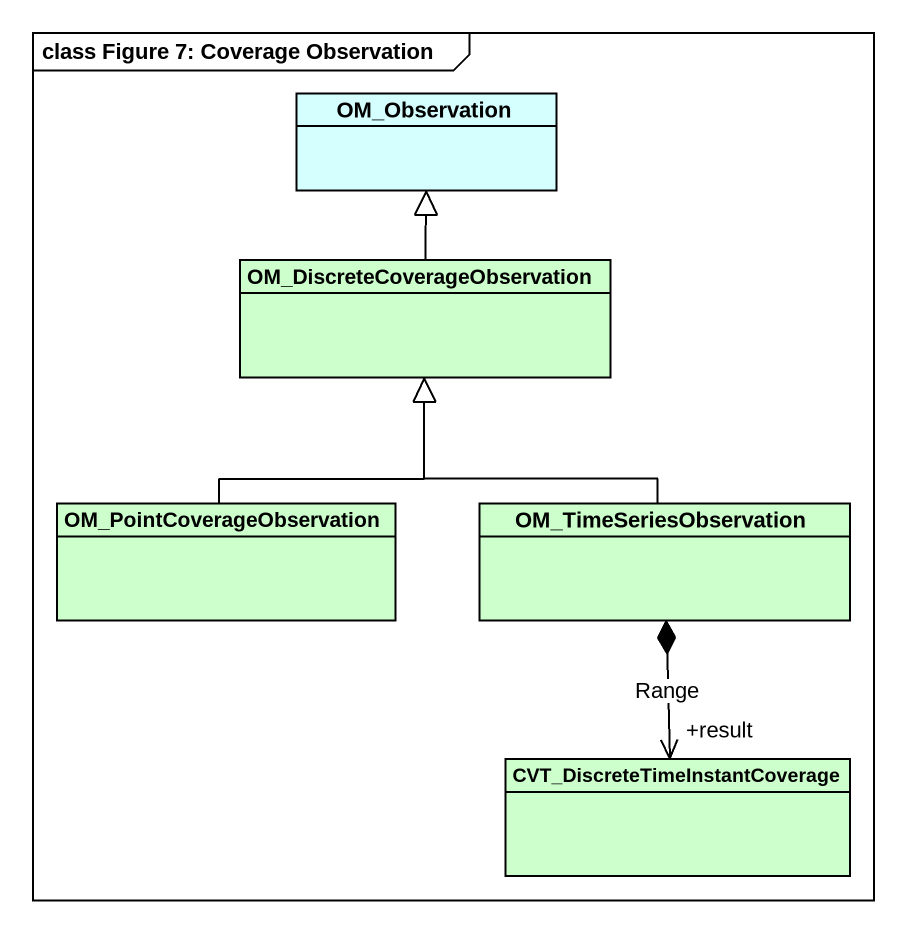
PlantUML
@startuml
mainframe class Figure 7: Coverage Observation
hide circle
hide empty members
class OM_Observation #D5FFFF
class "OM_DiscreteCoverageObservation" as OM_DiscreteCoverageObservati #CCFFCC
class OM_PointCoverageObservation #CCFFCC
class OM_TimeSeriesObservation #CCFFCC
class "CVT_DiscreteTimeInstantCoverage" as CVT_DiscreteTimeInstantCover #CCFFCC
OM_DiscreteCoverageObservati -up-|> OM_Observation
OM_PointCoverageObservation -up-|> OM_DiscreteCoverageObservati
OM_TimeSeriesObservation -up-|> OM_DiscreteCoverageObservati
OM_TimeSeriesObservation *--> "+result" CVT_DiscreteTimeInstantCover : Range
@enduml
